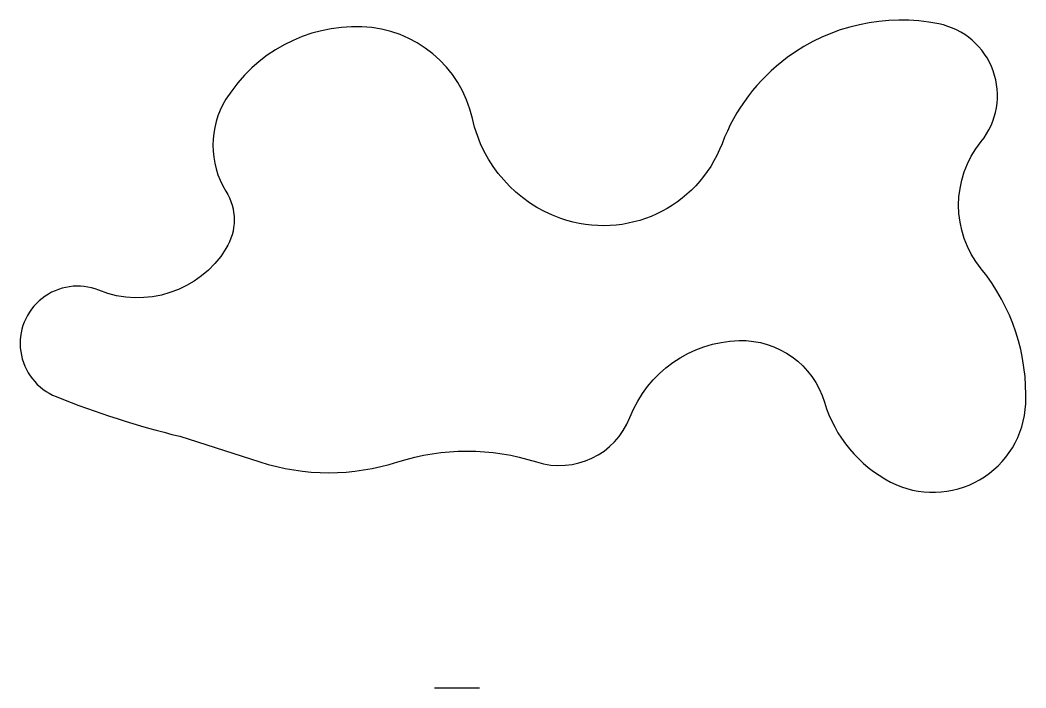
# Model space of a CAD drawing. Header units: metres. Extents: x -7.1 to 37.6, y -11.2 to 18.5.
import ezdxf

# ---------------------------------------------------------------- set-up
doc = ezdxf.new("R2010")
doc.units = ezdxf.units.M
doc.header["$MEASUREMENT"] = 0

msp = doc.modelspace()

# ---------------------------------------------------------------- linework, layer by layer
msp.add_line((11.317, -11.183), (13.317, -11.183))
msp.add_lwpolyline([(0, 0), (3.549, -1.138, 0.156384), (9.679, -1.138, -0.156384), (15.842, -1.138, 0.39619), (20, 0.841, -0.300975), (24.846, 4.256, -0.339636), (28.645, 1.511, 0.203699), (31.583, -2.032, 0.547537), (37.586, 1.447, 0.183158), (35.606, 7.448, -0.354281), (35.606, 13.097, 0.563585), (33.722, 18.332, 0.212099), (26.985, 16.832, 0.143969), (24.091, 13.007, -0.407863), (16.927, 9.682, -0.258636), (13, 14.119, 0.342028), (8.083, 18.204, 0.268588), (2.048, 14.98, 0.285055), (2.048, 10.895, -0.285055), (2.048, 8.342, -0.364388), (-3.603, 6.49, 1.00051), (-5.501, 1.764, 0.035539), (0, 0, -0.539624)], format="xyb")

doc.saveas('drawing.dxf')
